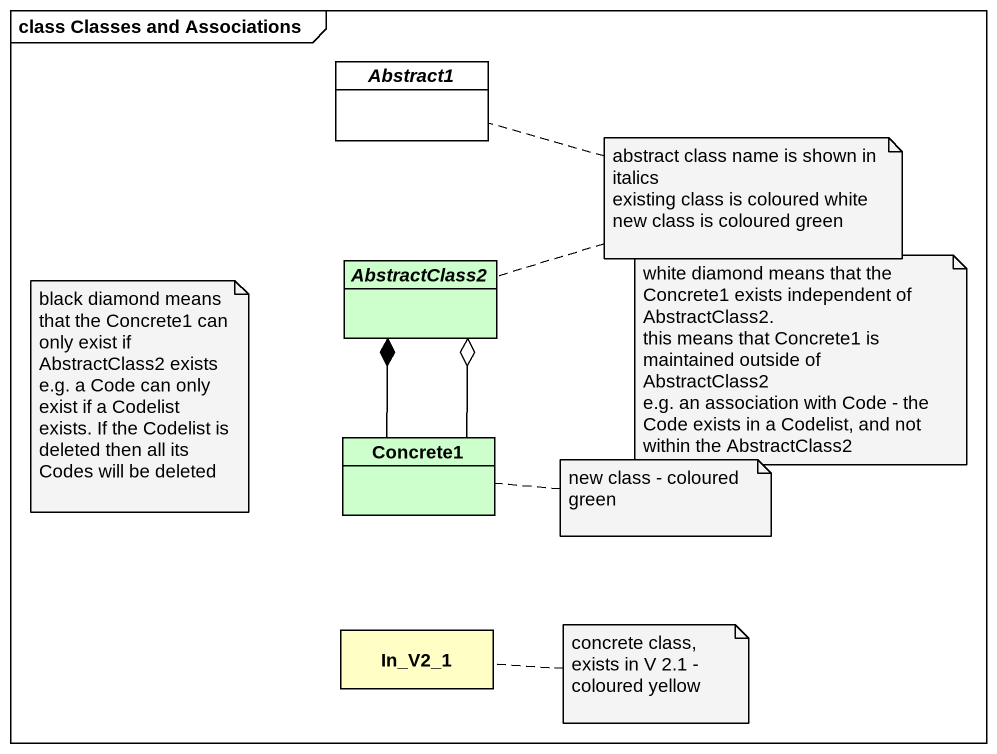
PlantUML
@startuml
mainframe class Classes and Associations
hide circle
hide empty members
abstract class Abstract1 #FFFFFF
abstract class AbstractClass2 #CCFFCC
class Concrete1 #CCFFCC
class In_V2_1 #FFFEC4
Concrete1 -up-o AbstractClass2
Concrete1 -up-* AbstractClass2
note as N1
  abstract class name is shown in italics
  existing class is coloured white
  new class is coloured green
end note
N1 .. AbstractClass2
N1 .. Abstract1
note as N2
  black diamond means that the Concrete1 can only exist if AbstractClass2 exists
  e.g. a Code can only exist if a Codelist exists. If the Codelist is deleted then all its Codes will be deleted
end note
note as N3
  white diamond means that the Concrete1 exists independent of AbstractClass2.
  this means that Concrete1 is maintained outside of AbstractClass2
  e.g. an association with Code - the Code exists in a Codelist, and not within the AbstractClass2
end note
note right of Concrete1 : new class - coloured green
note right of In_V2_1 : concrete class, exists in V 2.1 - coloured yellow
@enduml
